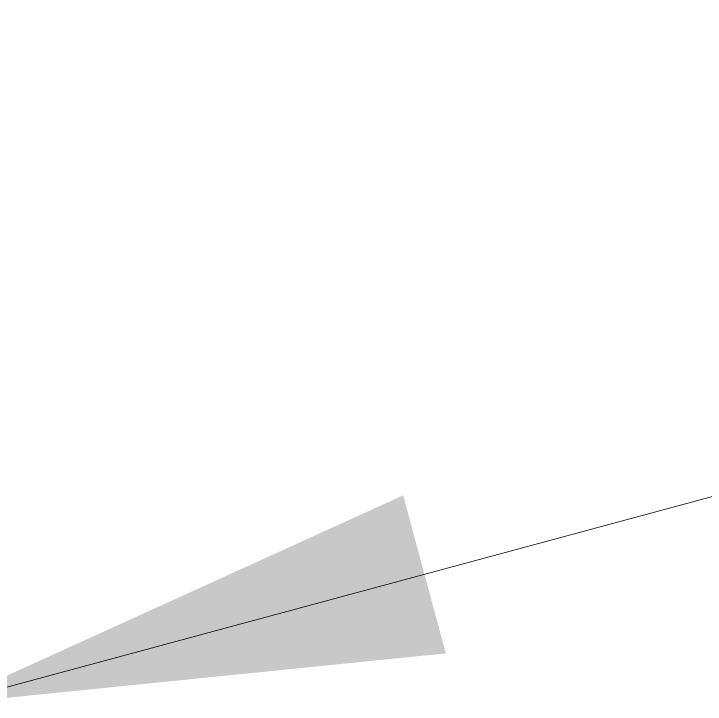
# Model space of a CAD drawing. Header units: inches. Extents: x -12478 to 399182, y -23212 to 525552.
# Drawn here: x 17720.1 to 17775.7, y -5656.4 to -5601 of the extents above; entities that cross this region are included whole.
import ezdxf

# ---------------------------------------------------------------- set-up
doc = ezdxf.new("R2010")
doc.units = ezdxf.units.IN
doc.header["$LTSCALE"] = 1000
doc.header["$MEASUREMENT"] = 0
doc.layers.add('ID-NOTES', color=3, linetype='Continuous', lineweight=0)
doc.styles.add('ZZ-Dim All', font='romans.shx', dxfattribs={"width": 0.8})
doc.dimstyles.new('DIM 0200', dxfattribs={"dimscale": 200, "dimtxt": 1, "dimasz": 0.8, "dimexe": 0.5, "dimexo": 1, "dimgap": 0.4, "dimtad": 1, "dimdec": 0, "dimrnd": 10, "dimdsep": 46, "dimtxsty": 'ZZ-Dim All', "dimblk1": 'ARCHTICK', "dimblk2": 'ARCHTICK', "dimsah": 1, "dimcen": 1, "dimdle": 0.5, "dimclrd": 256, "dimclre": 256, "dimclrt": 256, "dimadec": 0, "dimazin": 2, "dimtfac": 1, "dimtdec": 0, "dimtix": 1, "dimtmove": 2, "dimatfit": 2, "dimfxl": 1, "dimfxlon": 1, "dimtolj": 1, "dimtzin": 0, "dimlwd": -1, "dimlwe": -1, "dimarcsym": 0})

# ---------------------------------------------------------------- blocks, each defined once
blk = doc.blocks.new('_ARCHTICK')
at = {"color": 0, "linetype": 'ByBlock', "const_width": 0.15}
blk.add_lwpolyline([(-0.5, -0.5), (0.5, 0.5)], dxfattribs=at)

msp = doc.modelspace()

# ---------------------------------------------------------------- leaders
at = {"layer": 'ID-NOTES'}
msp.add_leader([(17714.485, -5656.418, -375.847), (19296.062, -5229.347, -375.847), (20261.142, -5229.347, -375.847)], dimstyle='DIM 0200', override={"dimasz": 0.2, "dimtad": 0, "dimclrd": 8}, dxfattribs=at)

doc.saveas('drawing.dxf')
